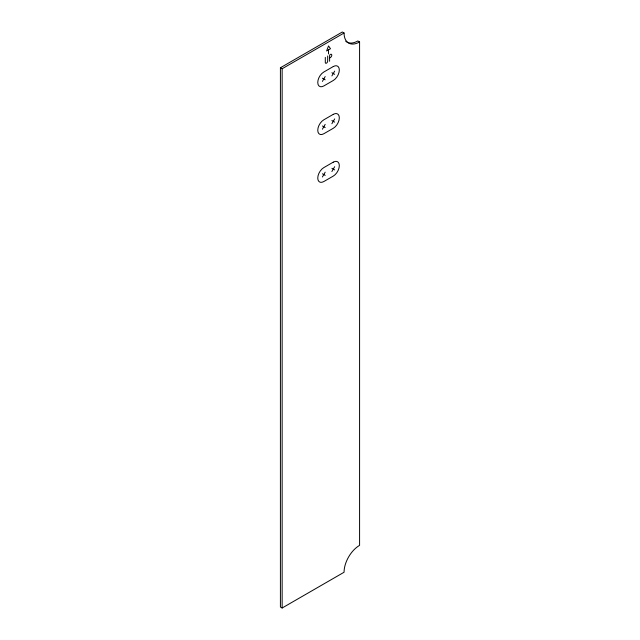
<?xml version="1.0" encoding="UTF-8"?>
<svg xmlns="http://www.w3.org/2000/svg" width="640" height="640" viewBox="0 0 640 640"><rect width="100%" height="100%" fill="white"/><g stroke="black" fill="none" stroke-linecap="round" stroke-linejoin="round"><path stroke-width="0.96" d="M322.4 81.408L325.184 76.576M331.888 75.928L334.672 71.104M322.4 129.208L325.184 124.376M331.888 123.728L334.672 118.904M322.4 177L325.184 172.176M331.888 171.528L334.672 166.704M280.416 67.752L342.336 32L344.064 32.992A21.952 12.672 -60 0 0 359.584 41.96L359.584 545.36A21.952 12.672 -60 0 0 344.064 572.248L282.144 608L280.416 607.008L280.416 67.752L282.144 68.744L344.064 32.992M328.4 49.928L326.584 50.976L328.536 45.944L330.488 48.72L328.536 49.848L328.536 53.904M329.736 57.88L330.448 57.472A1.88 1.088 -60 0 0 331.776 55.168A1.88 1.088 -60 0 0 330.448 54.4L330.248 54.512A0.912 0.528 -60 0 0 329.6 55.632L329.6 61.264M359.584 41.96L357.856 40.96A21.952 12.672 -60 0 1 345.704 41.2M331.888 72.712L334.672 74.32M322.4 78.192L325.184 79.8M331.888 120.512L334.672 122.12M322.4 125.984L325.184 127.592M331.888 168.312L334.672 169.92M322.4 173.784L325.184 175.392M327.68 55.992L327.68 61.056A1.688 0.976 -60 0 1 326.488 63.128A1.688 0.976 -60 0 1 325.296 62.44L325.296 57.376M282.144 68.744L282.144 608M333.28 66.544L323.792 72.024A8.536 4.928 -60 0 0 317.76 82.48A8.536 4.928 -60 0 0 323.792 85.96L333.28 80.488A8.536 4.928 -60 0 0 339.32 70.032A8.536 4.928 -60 0 0 333.28 66.544M333.28 114.344L323.792 119.824A8.536 4.928 -60 0 0 317.76 130.28A8.536 4.928 -60 0 0 323.792 133.76L333.28 128.288A8.536 4.928 -60 0 0 339.32 117.832A8.536 4.928 -60 0 0 333.28 114.344M333.28 162.144L323.792 167.624A8.536 4.928 -60 0 0 317.76 178.08A8.536 4.928 -60 0 0 323.792 181.56L333.28 176.088A8.536 4.928 -60 0 0 339.32 165.632A8.536 4.928 -60 0 0 333.28 162.144"/></g></svg>
